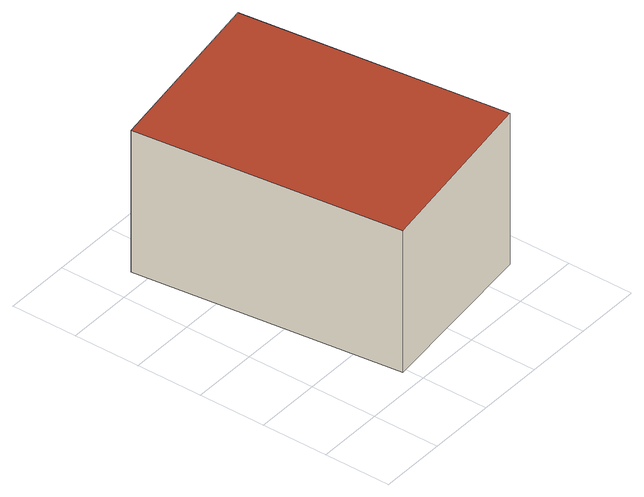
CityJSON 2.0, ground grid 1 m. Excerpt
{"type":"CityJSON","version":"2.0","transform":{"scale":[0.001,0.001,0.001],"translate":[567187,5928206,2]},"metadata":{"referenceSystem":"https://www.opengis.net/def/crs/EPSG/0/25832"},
"CityObjects":{
"building1":{"type":"Building","attributes":{"Grundfläche 2D":"10.482280","Grundhöhe NN":"2.825"},"geometry":[{"type":"Solid","lod":"3","boundaries":[[[[0,1,2,3]],[[4,5,3,2]],[[5,6,0,3]],[[6,7,1,0]],[[7,4,2,1]],[[7,6,5,4]]]],"semantics":{"surfaces":[{"type":"RoofSurface"},{"type":"WallSurface"},{"type":"GroundSurface"}],"values":[[0,1,1,1,1,2]]}}]}
},
"vertices":[
[939,273,3086],[3533,578,3236],[3064,4563,3236],[469,4258,3086],[3064,4563,825],[469,4258,825],[939,273,825],[3533,578,825]
]}
